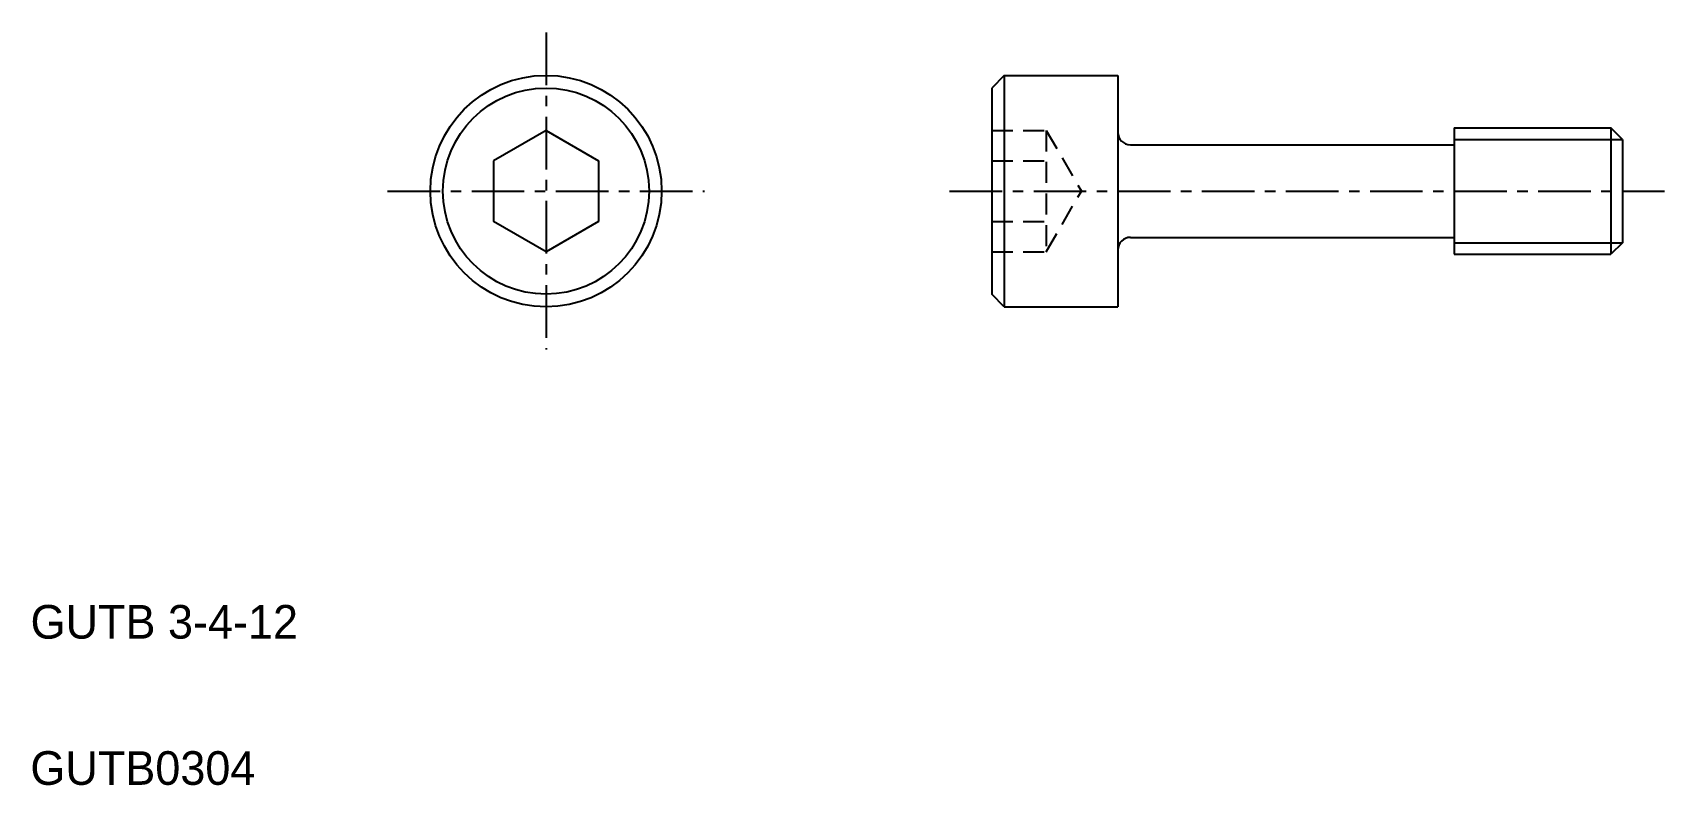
# Model space of a CAD drawing. Extents: x 68.6 to 107.4, y 118.5 to 136.4.
import ezdxf

# ---------------------------------------------------------------- set-up
doc = ezdxf.new("R2010")
doc.units = 0
doc.linetypes.add('CENTER', pattern=[2, 1.25, -0.25, 0.25, -0.25])
doc.linetypes.add('DASHED', pattern=[0.75, 0.5, -0.25])
doc.layers.get('0').update_dxf_attribs({"linetype": 'CONTINUOUS'})
doc.layers.add('CENTER', color=1, linetype='CENTER')

msp = doc.modelspace()

# ---------------------------------------------------------------- linework, layer by layer
at = {"color": 7, "linetype": 'CONTINUOUS'}
for p, q in [((91.661, 135.412), (91.361, 135.112)), ((91.361, 135.112), (91.361, 130.212)), ((91.661, 135.412), (94.361, 135.412)), ((91.661, 135.412), (91.661, 129.912)), ((94.361, 135.412), (94.361, 129.912)), ((80.761, 134.105), (79.511, 133.383)), ((80.761, 134.105), (82.011, 133.383)), ((102.361, 134.162), (106.09, 134.162)), ((102.361, 134.162), (102.361, 131.162)), ((106.09, 134.162), (106.09, 131.162)), ((106.361, 133.891), (106.09, 134.162)), ((94.661, 133.762), (102.361, 133.762)), ((96.361, 133.762), (96.361, 133.762)), ((98.361, 133.762), (98.361, 133.762)), ((106.361, 133.891), (106.361, 131.432)), ((79.511, 133.383), (79.511, 131.94)), ((82.011, 133.383), (82.011, 131.94)), ((80.761, 131.218), (79.511, 131.94)), ((82.011, 131.94), (80.761, 131.218)), ((94.661, 131.562), (102.361, 131.562)), ((106.361, 131.432), (106.09, 131.162)), ((102.361, 131.162), (106.09, 131.162)), ((91.661, 129.912), (91.361, 130.212)), ((91.661, 129.912), (94.361, 129.912))]:
    msp.add_line(p, q, dxfattribs=at)
at = {"color": 3, "linetype": 'DASHED'}
for p, q in [((91.361, 134.105), (92.661, 134.105)), ((92.661, 134.105), (93.494, 132.662)), ((92.661, 134.105), (92.661, 131.218)), ((91.361, 133.383), (92.661, 133.383)), ((92.661, 131.218), (93.494, 132.662)), ((91.361, 131.94), (92.661, 131.94)), ((91.361, 131.218), (92.661, 131.218))]:
    msp.add_line(p, q, dxfattribs=at)
at = {"color": 3, "linetype": 'CONTINUOUS'}
for p, q in [((102.361, 133.891), (106.361, 133.891)), ((102.361, 131.432), (106.361, 131.432))]:
    msp.add_line(p, q, dxfattribs=at)
at = {"color": 7, "linetype": 'CONTINUOUS'}
for radius in [2.75, 2.45]:
    msp.add_circle((80.761, 132.662), radius, dxfattribs=at)
for centre, start, end in [((94.661, 134.062), 180, 270), ((94.661, 131.262), 90, 180)]:
    msp.add_arc(centre, 0.3, start, end, dxfattribs=at)
at = {"layer": 'CENTER', "color": 1, "linetype": 'CENTER'}
for p, q in [((80.761, 136.428), (80.761, 128.896)), ((76.995, 132.662), (84.527, 132.662)), ((90.361, 132.662), (107.361, 132.662))]:
    msp.add_line(p, q, dxfattribs=at)

# ---------------------------------------------------------------- texts
at = {"color": 7, "linetype": 'CONTINUOUS'}
for s, p in [('GUTB 3-4-12', (68.501, 122.025)), ('GUTB0304', (68.497, 118.55))]:
    msp.add_text(s, height=0.8, dxfattribs=at).set_placement(p)

doc.saveas('drawing.dxf')
